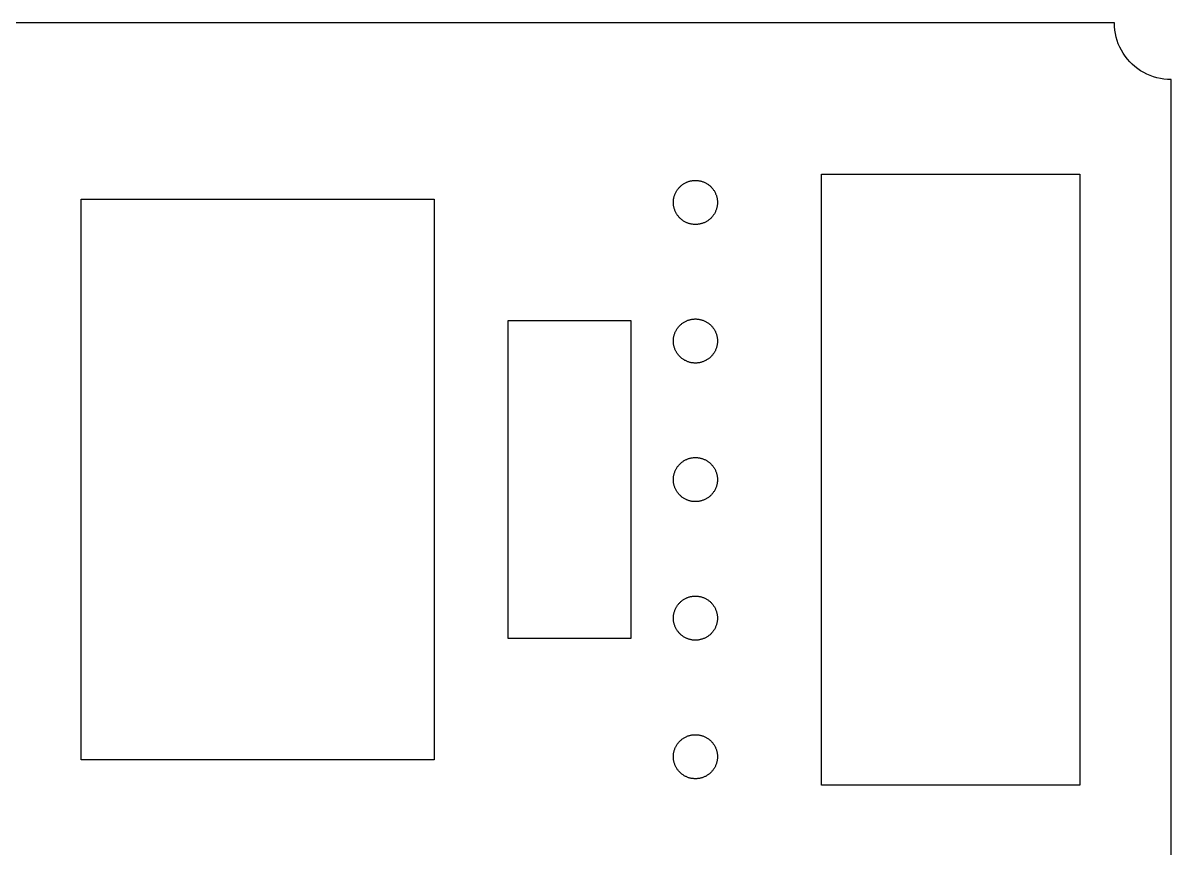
# Model space of a CAD drawing. Header units: metres. Extents: x -184 to 184, y -131 to 131.
# Drawn here: x 1.2 to 183.5, y 0 to 131 of the extents above; entities that cross this region are included whole.
import ezdxf

# ---------------------------------------------------------------- set-up
doc = ezdxf.new("R2010")
doc.units = ezdxf.units.M

msp = doc.modelspace()

# ---------------------------------------------------------------- linework, layer by layer
for p, q in [((174.5, 131), (-174.5, 131)), ((174.518, 130.435), (174.5, 131)), ((174.571, 129.872), (174.518, 130.435)), ((174.659, 129.314), (174.571, 129.872)), ((174.783, 128.762), (174.659, 129.314)), ((174.94, 128.219), (174.783, 128.762)), ((175.132, 127.687), (174.94, 128.219)), ((175.357, 127.168), (175.132, 127.687)), ((175.613, 126.664), (175.357, 127.168)), ((175.901, 126.178), (175.613, 126.664)), ((176.219, 125.71), (175.901, 126.178)), ((176.565, 125.263), (176.219, 125.71)), ((176.939, 124.839), (176.565, 125.263)), ((177.339, 124.439), (176.939, 124.839)), ((177.763, 124.065), (177.339, 124.439)), ((178.21, 123.719), (177.763, 124.065)), ((178.678, 123.401), (178.21, 123.719)), ((179.164, 123.113), (178.678, 123.401)), ((179.668, 122.857), (179.164, 123.113)), ((180.187, 122.632), (179.668, 122.857)), ((180.719, 122.44), (180.187, 122.632)), ((181.262, 122.283), (180.719, 122.44)), ((181.814, 122.159), (181.262, 122.283)), ((182.372, 122.071), (181.814, 122.159)), ((182.935, 122.018), (182.372, 122.071)), ((183.5, 122), (182.935, 122.018)), ((183.5, -122), (183.5, 122)), ((106.51, 105.667), (106.61, 105.712)), ((106.61, 105.712), (106.712, 105.754)), ((106.712, 105.754), (106.814, 105.793)), ((106.814, 105.793), (106.918, 105.829)), ((106.918, 105.829), (107.024, 105.861)), ((107.024, 105.861), (107.13, 105.89)), ((107.13, 105.89), (107.236, 105.916)), ((107.236, 105.916), (107.344, 105.938)), ((107.344, 105.938), (107.452, 105.957)), ((107.452, 105.957), (107.561, 105.972)), ((107.561, 105.972), (107.671, 105.984)), ((107.671, 105.984), (107.78, 105.993)), ((107.78, 105.993), (107.89, 105.998)), ((107.89, 105.998), (108, 106)), ((108, 106), (108.11, 105.998)), ((108.11, 105.998), (108.22, 105.993)), ((108.22, 105.993), (108.329, 105.984)), ((108.329, 105.984), (108.439, 105.972)), ((108.439, 105.972), (108.548, 105.957)), ((108.548, 105.957), (108.656, 105.938)), ((108.656, 105.938), (108.764, 105.916)), ((108.764, 105.916), (108.87, 105.89)), ((108.87, 105.89), (108.976, 105.861)), ((108.976, 105.861), (109.082, 105.829)), ((109.082, 105.829), (109.186, 105.793)), ((109.186, 105.793), (109.288, 105.754)), ((109.288, 105.754), (109.39, 105.712)), ((109.39, 105.712), (109.49, 105.667)), ((128, 10), (128, 107)), ((128, 107), (169, 107)), ((169, 107), (169, 10)), ((104.746, 103.788), (104.788, 103.89)), ((104.788, 103.89), (104.833, 103.99)), ((104.833, 103.99), (104.881, 104.089)), ((104.881, 104.089), (104.933, 104.186)), ((104.933, 104.186), (104.987, 104.282)), ((104.987, 104.282), (105.045, 104.375)), ((105.045, 104.375), (105.105, 104.467)), ((105.105, 104.467), (105.168, 104.557)), ((105.168, 104.557), (105.234, 104.645)), ((105.234, 104.645), (105.303, 104.731)), ((105.303, 104.731), (105.375, 104.815)), ((105.375, 104.815), (105.449, 104.896)), ((105.449, 104.896), (105.525, 104.975)), ((105.525, 104.975), (105.604, 105.051)), ((105.604, 105.051), (105.685, 105.125)), ((105.685, 105.125), (105.769, 105.197)), ((105.769, 105.197), (105.855, 105.266)), ((105.855, 105.266), (105.943, 105.332)), ((105.943, 105.332), (106.033, 105.395)), ((106.033, 105.395), (106.125, 105.455)), ((106.125, 105.455), (106.218, 105.513)), ((106.218, 105.513), (106.314, 105.567)), ((106.314, 105.567), (106.411, 105.619)), ((106.411, 105.619), (106.51, 105.667)), ((109.49, 105.667), (109.589, 105.619)), ((109.589, 105.619), (109.686, 105.567)), ((109.686, 105.567), (109.782, 105.513)), ((109.782, 105.513), (109.875, 105.455)), ((109.875, 105.455), (109.967, 105.395)), ((109.967, 105.395), (110.057, 105.332)), ((110.057, 105.332), (110.145, 105.266)), ((110.145, 105.266), (110.231, 105.197)), ((110.231, 105.197), (110.315, 105.125)), ((110.315, 105.125), (110.396, 105.051)), ((110.396, 105.051), (110.475, 104.975)), ((110.475, 104.975), (110.551, 104.896)), ((110.551, 104.896), (110.625, 104.815)), ((110.625, 104.815), (110.697, 104.731)), ((110.697, 104.731), (110.766, 104.645)), ((110.766, 104.645), (110.832, 104.557)), ((110.832, 104.557), (110.895, 104.467)), ((110.895, 104.467), (110.955, 104.375)), ((110.955, 104.375), (111.013, 104.282)), ((111.013, 104.282), (111.067, 104.186)), ((111.067, 104.186), (111.119, 104.089)), ((111.119, 104.089), (111.167, 103.99)), ((111.167, 103.99), (111.212, 103.89)), ((111.212, 103.89), (111.254, 103.788)), ((10.5, 14), (10.5, 103)), ((10.5, 103), (66.5, 103)), ((66.5, 103), (66.5, 14)), ((104.5, 102.5), (104.502, 102.61)), ((104.502, 102.39), (104.5, 102.5)), ((104.502, 102.61), (104.507, 102.72)), ((104.507, 102.28), (104.502, 102.39)), ((104.507, 102.72), (104.516, 102.829)), ((104.516, 102.171), (104.507, 102.28)), ((104.516, 102.829), (104.528, 102.939)), ((104.528, 102.061), (104.516, 102.171)), ((104.528, 102.939), (104.543, 103.048)), ((104.543, 101.952), (104.528, 102.061)), ((104.543, 103.048), (104.562, 103.156)), ((104.562, 103.156), (104.584, 103.264)), ((104.584, 103.264), (104.61, 103.37)), ((104.61, 103.37), (104.639, 103.476)), ((104.639, 103.476), (104.671, 103.582)), ((104.671, 103.582), (104.707, 103.686)), ((104.707, 103.686), (104.746, 103.788)), ((111.254, 103.788), (111.293, 103.686)), ((111.293, 103.686), (111.329, 103.582)), ((111.329, 103.582), (111.361, 103.476)), ((111.361, 103.476), (111.39, 103.37)), ((111.39, 103.37), (111.416, 103.264)), ((111.416, 103.264), (111.438, 103.156)), ((111.438, 103.156), (111.457, 103.048)), ((111.457, 103.048), (111.472, 102.939)), ((111.472, 102.061), (111.457, 101.952)), ((111.472, 102.939), (111.484, 102.829)), ((111.484, 102.171), (111.472, 102.061)), ((111.484, 102.829), (111.493, 102.72)), ((111.493, 102.28), (111.484, 102.171)), ((111.493, 102.72), (111.498, 102.61)), ((111.498, 102.39), (111.493, 102.28)), ((111.498, 102.61), (111.5, 102.5)), ((111.5, 102.5), (111.498, 102.39)), ((104.562, 101.844), (104.543, 101.952)), ((104.584, 101.736), (104.562, 101.844)), ((104.61, 101.63), (104.584, 101.736)), ((104.639, 101.524), (104.61, 101.63)), ((104.671, 101.418), (104.639, 101.524)), ((104.707, 101.314), (104.671, 101.418)), ((104.746, 101.212), (104.707, 101.314)), ((104.788, 101.11), (104.746, 101.212)), ((104.833, 101.01), (104.788, 101.11)), ((104.881, 100.911), (104.833, 101.01)), ((104.933, 100.814), (104.881, 100.911)), ((104.987, 100.718), (104.933, 100.814)), ((105.045, 100.625), (104.987, 100.718)), ((105.105, 100.533), (105.045, 100.625)), ((105.168, 100.443), (105.105, 100.533)), ((105.234, 100.355), (105.168, 100.443)), ((105.303, 100.269), (105.234, 100.355)), ((105.375, 100.185), (105.303, 100.269)), ((110.697, 100.269), (110.625, 100.185)), ((110.766, 100.355), (110.697, 100.269)), ((110.832, 100.443), (110.766, 100.355)), ((110.895, 100.533), (110.832, 100.443)), ((110.955, 100.625), (110.895, 100.533)), ((111.013, 100.718), (110.955, 100.625)), ((111.067, 100.814), (111.013, 100.718)), ((111.119, 100.911), (111.067, 100.814)), ((111.167, 101.01), (111.119, 100.911)), ((111.212, 101.11), (111.167, 101.01)), ((111.254, 101.212), (111.212, 101.11)), ((111.293, 101.314), (111.254, 101.212)), ((111.329, 101.418), (111.293, 101.314)), ((111.361, 101.524), (111.329, 101.418)), ((111.39, 101.63), (111.361, 101.524)), ((111.416, 101.736), (111.39, 101.63)), ((111.438, 101.844), (111.416, 101.736)), ((111.457, 101.952), (111.438, 101.844)), ((105.449, 100.104), (105.375, 100.185)), ((105.525, 100.025), (105.449, 100.104)), ((105.604, 99.9486), (105.525, 100.025)), ((105.685, 99.8746), (105.604, 99.9486)), ((105.769, 99.8032), (105.685, 99.8746)), ((105.855, 99.7345), (105.769, 99.8032)), ((105.943, 99.6684), (105.855, 99.7345)), ((106.033, 99.6052), (105.943, 99.6684)), ((106.125, 99.5448), (106.033, 99.6052)), ((106.218, 99.4874), (106.125, 99.5448)), ((106.314, 99.4329), (106.218, 99.4874)), ((106.411, 99.3815), (106.314, 99.4329)), ((106.51, 99.3331), (106.411, 99.3815)), ((106.61, 99.2879), (106.51, 99.3331)), ((106.712, 99.2458), (106.61, 99.2879)), ((106.814, 99.2069), (106.712, 99.2458)), ((106.918, 99.1713), (106.814, 99.2069)), ((107.024, 99.139), (106.918, 99.1713)), ((107.13, 99.11), (107.024, 99.139)), ((107.236, 99.0843), (107.13, 99.11)), ((107.344, 99.062), (107.236, 99.0843)), ((107.452, 99.0431), (107.344, 99.062)), ((107.561, 99.0276), (107.452, 99.0431)), ((107.671, 99.0155), (107.561, 99.0276)), ((107.78, 99.0069), (107.671, 99.0155)), ((107.89, 99.0017), (107.78, 99.0069)), ((108, 99), (107.89, 99.0017)), ((108.11, 99.0017), (108, 99)), ((108.22, 99.0069), (108.11, 99.0017)), ((108.329, 99.0155), (108.22, 99.0069)), ((108.439, 99.0276), (108.329, 99.0155)), ((108.548, 99.0431), (108.439, 99.0276)), ((108.656, 99.062), (108.548, 99.0431)), ((108.764, 99.0843), (108.656, 99.062)), ((108.87, 99.11), (108.764, 99.0843)), ((108.976, 99.139), (108.87, 99.11)), ((109.082, 99.1713), (108.976, 99.139)), ((109.186, 99.2069), (109.082, 99.1713)), ((109.288, 99.2458), (109.186, 99.2069)), ((109.39, 99.2879), (109.288, 99.2458)), ((109.49, 99.3331), (109.39, 99.2879)), ((109.589, 99.3815), (109.49, 99.3331)), ((109.686, 99.4329), (109.589, 99.3815)), ((109.782, 99.4874), (109.686, 99.4329)), ((109.875, 99.5448), (109.782, 99.4874)), ((109.967, 99.6052), (109.875, 99.5448)), ((110.057, 99.6684), (109.967, 99.6052)), ((110.145, 99.7345), (110.057, 99.6684)), ((110.231, 99.8032), (110.145, 99.7345)), ((110.315, 99.8746), (110.231, 99.8032)), ((110.396, 99.9486), (110.315, 99.8746)), ((110.475, 100.025), (110.396, 99.9486)), ((110.551, 100.104), (110.475, 100.025)), ((110.625, 100.185), (110.551, 100.104)), ((106.918, 83.8287), (107.024, 83.861)), ((107.024, 83.861), (107.13, 83.89)), ((107.13, 83.89), (107.236, 83.9157)), ((107.236, 83.9157), (107.344, 83.938)), ((107.344, 83.938), (107.452, 83.9569)), ((107.452, 83.9569), (107.561, 83.9724)), ((107.561, 83.9724), (107.671, 83.9845)), ((107.671, 83.9845), (107.78, 83.9931)), ((107.78, 83.9931), (107.89, 83.9983)), ((107.89, 83.9983), (108, 84)), ((108, 84), (108.11, 83.9983)), ((108.11, 83.9983), (108.22, 83.9931)), ((108.22, 83.9931), (108.329, 83.9845)), ((108.329, 83.9845), (108.439, 83.9724)), ((108.439, 83.9724), (108.548, 83.9569)), ((108.548, 83.9569), (108.656, 83.938)), ((108.656, 83.938), (108.764, 83.9157)), ((108.764, 83.9157), (108.87, 83.89)), ((108.87, 83.89), (108.976, 83.861)), ((108.976, 83.861), (109.082, 83.8287)), ((78.25, 33.25), (78.25, 83.75)), ((78.25, 83.75), (97.75, 83.75)), ((97.75, 83.75), (97.75, 33.25)), ((104.833, 81.9902), (104.881, 82.089)), ((104.881, 82.089), (104.933, 82.1861)), ((104.933, 82.1861), (104.987, 82.2816)), ((104.987, 82.2816), (105.045, 82.3754)), ((105.045, 82.3754), (105.105, 82.4673)), ((105.105, 82.4673), (105.168, 82.5573)), ((105.168, 82.5573), (105.234, 82.6452)), ((105.234, 82.6452), (105.303, 82.731)), ((105.303, 82.731), (105.375, 82.8146)), ((105.375, 82.8146), (105.449, 82.8959)), ((105.449, 82.8959), (105.525, 82.9749)), ((105.525, 82.9749), (105.604, 83.0514)), ((105.604, 83.0514), (105.685, 83.1254)), ((105.685, 83.1254), (105.769, 83.1968)), ((105.769, 83.1968), (105.855, 83.2655)), ((105.855, 83.2655), (105.943, 83.3316)), ((105.943, 83.3316), (106.033, 83.3948)), ((106.033, 83.3948), (106.125, 83.4551)), ((106.125, 83.4551), (106.218, 83.5126)), ((106.218, 83.5126), (106.314, 83.5671)), ((106.314, 83.5671), (106.411, 83.6185)), ((106.411, 83.6185), (106.51, 83.6669)), ((106.51, 83.6669), (106.61, 83.7121)), ((106.61, 83.7121), (106.712, 83.7542)), ((106.712, 83.7542), (106.814, 83.7931)), ((106.814, 83.7931), (106.918, 83.8287)), ((109.082, 83.8287), (109.186, 83.7931)), ((109.186, 83.7931), (109.288, 83.7542)), ((109.288, 83.7542), (109.39, 83.7121)), ((109.39, 83.7121), (109.49, 83.6669)), ((109.49, 83.6669), (109.589, 83.6185)), ((109.589, 83.6185), (109.686, 83.5671)), ((109.686, 83.5671), (109.782, 83.5126)), ((109.782, 83.5126), (109.875, 83.4551)), ((109.875, 83.4551), (109.967, 83.3948)), ((109.967, 83.3948), (110.057, 83.3316)), ((110.057, 83.3316), (110.145, 83.2655)), ((110.145, 83.2655), (110.231, 83.1968)), ((110.231, 83.1968), (110.315, 83.1254)), ((110.315, 83.1254), (110.396, 83.0514)), ((110.396, 83.0514), (110.475, 82.9749)), ((110.475, 82.9749), (110.551, 82.8959)), ((110.551, 82.8959), (110.625, 82.8146)), ((110.625, 82.8146), (110.697, 82.731)), ((110.697, 82.731), (110.766, 82.6452)), ((110.766, 82.6452), (110.832, 82.5573)), ((110.832, 82.5573), (110.895, 82.4673)), ((110.895, 82.4673), (110.955, 82.3754)), ((110.955, 82.3754), (111.013, 82.2816)), ((111.013, 82.2816), (111.067, 82.1861)), ((111.067, 82.1861), (111.119, 82.089)), ((111.119, 82.089), (111.167, 81.9902)), ((104.5, 80.5), (104.502, 80.6099)), ((104.502, 80.3901), (104.5, 80.5)), ((104.502, 80.6099), (104.507, 80.7198)), ((104.507, 80.2802), (104.502, 80.3901)), ((104.507, 80.7198), (104.516, 80.8294)), ((104.516, 80.1706), (104.507, 80.2802)), ((104.516, 80.8294), (104.528, 80.9387)), ((104.528, 80.9387), (104.543, 81.0475)), ((104.543, 81.0475), (104.562, 81.1558)), ((104.562, 81.1558), (104.584, 81.2635)), ((104.584, 81.2635), (104.61, 81.3704)), ((104.61, 81.3704), (104.639, 81.4765)), ((104.639, 81.4765), (104.671, 81.5816)), ((104.671, 81.5816), (104.707, 81.6856)), ((104.707, 81.6856), (104.746, 81.7884)), ((104.746, 81.7884), (104.788, 81.89)), ((104.788, 81.89), (104.833, 81.9902)), ((111.167, 81.9902), (111.212, 81.89)), ((111.212, 81.89), (111.254, 81.7884)), ((111.254, 81.7884), (111.293, 81.6856)), ((111.293, 81.6856), (111.329, 81.5816)), ((111.329, 81.5816), (111.361, 81.4765)), ((111.361, 81.4765), (111.39, 81.3704)), ((111.39, 81.3704), (111.416, 81.2635)), ((111.416, 81.2635), (111.438, 81.1558)), ((111.438, 81.1558), (111.457, 81.0475)), ((111.457, 81.0475), (111.472, 80.9387)), ((111.472, 80.9387), (111.484, 80.8294)), ((111.484, 80.8294), (111.493, 80.7198)), ((111.493, 80.2802), (111.484, 80.1706)), ((111.493, 80.7198), (111.498, 80.6099)), ((111.498, 80.3901), (111.493, 80.2802)), ((111.498, 80.6099), (111.5, 80.5)), ((111.5, 80.5), (111.498, 80.3901)), ((104.528, 80.0613), (104.516, 80.1706)), ((104.543, 79.9525), (104.528, 80.0613)), ((104.562, 79.8442), (104.543, 79.9525)), ((104.584, 79.7365), (104.562, 79.8442)), ((104.61, 79.6296), (104.584, 79.7365)), ((104.639, 79.5235), (104.61, 79.6296)), ((104.671, 79.4184), (104.639, 79.5235)), ((104.707, 79.3144), (104.671, 79.4184)), ((104.746, 79.2116), (104.707, 79.3144)), ((104.788, 79.11), (104.746, 79.2116)), ((104.833, 79.0098), (104.788, 79.11)), ((104.881, 78.911), (104.833, 79.0098)), ((104.933, 78.8139), (104.881, 78.911)), ((104.987, 78.7184), (104.933, 78.8139)), ((105.045, 78.6246), (104.987, 78.7184)), ((105.105, 78.5327), (105.045, 78.6246)), ((105.168, 78.4427), (105.105, 78.5327)), ((105.234, 78.3548), (105.168, 78.4427)), ((110.832, 78.4427), (110.766, 78.3548)), ((110.895, 78.5327), (110.832, 78.4427)), ((110.955, 78.6246), (110.895, 78.5327)), ((111.013, 78.7184), (110.955, 78.6246)), ((111.067, 78.8139), (111.013, 78.7184)), ((111.119, 78.911), (111.067, 78.8139)), ((111.167, 79.0098), (111.119, 78.911)), ((111.212, 79.11), (111.167, 79.0098)), ((111.254, 79.2116), (111.212, 79.11)), ((111.293, 79.3144), (111.254, 79.2116)), ((111.329, 79.4184), (111.293, 79.3144)), ((111.361, 79.5235), (111.329, 79.4184)), ((111.39, 79.6296), (111.361, 79.5235)), ((111.416, 79.7365), (111.39, 79.6296)), ((111.438, 79.8442), (111.416, 79.7365)), ((111.457, 79.9525), (111.438, 79.8442)), ((111.472, 80.0613), (111.457, 79.9525)), ((111.484, 80.1706), (111.472, 80.0613)), ((105.303, 78.269), (105.234, 78.3548)), ((105.375, 78.1854), (105.303, 78.269)), ((105.449, 78.1041), (105.375, 78.1854)), ((105.525, 78.0251), (105.449, 78.1041)), ((105.604, 77.9486), (105.525, 78.0251)), ((105.685, 77.8746), (105.604, 77.9486)), ((105.769, 77.8032), (105.685, 77.8746)), ((105.855, 77.7345), (105.769, 77.8032)), ((105.943, 77.6684), (105.855, 77.7345)), ((106.033, 77.6052), (105.943, 77.6684)), ((106.125, 77.5448), (106.033, 77.6052)), ((106.218, 77.4874), (106.125, 77.5448)), ((106.314, 77.4329), (106.218, 77.4874)), ((106.411, 77.3815), (106.314, 77.4329)), ((106.51, 77.3331), (106.411, 77.3815)), ((106.61, 77.2879), (106.51, 77.3331)), ((106.712, 77.2458), (106.61, 77.2879)), ((106.814, 77.2069), (106.712, 77.2458)), ((106.918, 77.1713), (106.814, 77.2069)), ((107.024, 77.139), (106.918, 77.1713)), ((107.13, 77.11), (107.024, 77.139)), ((107.236, 77.0843), (107.13, 77.11)), ((107.344, 77.062), (107.236, 77.0843)), ((107.452, 77.0431), (107.344, 77.062)), ((107.561, 77.0276), (107.452, 77.0431)), ((107.671, 77.0155), (107.561, 77.0276)), ((107.78, 77.0069), (107.671, 77.0155)), ((107.89, 77.0017), (107.78, 77.0069)), ((108, 77), (107.89, 77.0017)), ((108.11, 77.0017), (108, 77)), ((108.22, 77.0069), (108.11, 77.0017)), ((108.329, 77.0155), (108.22, 77.0069)), ((108.439, 77.0276), (108.329, 77.0155)), ((108.548, 77.0431), (108.439, 77.0276)), ((108.656, 77.062), (108.548, 77.0431)), ((108.764, 77.0843), (108.656, 77.062)), ((108.87, 77.11), (108.764, 77.0843)), ((108.976, 77.139), (108.87, 77.11)), ((109.082, 77.1713), (108.976, 77.139)), ((109.186, 77.2069), (109.082, 77.1713)), ((109.288, 77.2458), (109.186, 77.2069)), ((109.39, 77.2879), (109.288, 77.2458)), ((109.49, 77.3331), (109.39, 77.2879)), ((109.589, 77.3815), (109.49, 77.3331)), ((109.686, 77.4329), (109.589, 77.3815)), ((109.782, 77.4874), (109.686, 77.4329)), ((109.875, 77.5448), (109.782, 77.4874)), ((109.967, 77.6052), (109.875, 77.5448)), ((110.057, 77.6684), (109.967, 77.6052)), ((110.145, 77.7345), (110.057, 77.6684)), ((110.231, 77.8032), (110.145, 77.7345)), ((110.315, 77.8746), (110.231, 77.8032)), ((110.396, 77.9486), (110.315, 77.8746)), ((110.475, 78.0251), (110.396, 77.9486)), ((110.551, 78.1041), (110.475, 78.0251)), ((110.625, 78.1854), (110.551, 78.1041)), ((110.697, 78.269), (110.625, 78.1854)), ((110.766, 78.3548), (110.697, 78.269)), ((107.452, 61.9569), (107.561, 61.9724)), ((107.561, 61.9724), (107.671, 61.9845)), ((107.671, 61.9845), (107.78, 61.9931)), ((107.78, 61.9931), (107.89, 61.9983)), ((107.89, 61.9983), (108, 62)), ((108, 62), (108.11, 61.9983)), ((108.11, 61.9983), (108.22, 61.9931)), ((108.22, 61.9931), (108.329, 61.9845)), ((108.329, 61.9845), (108.439, 61.9724)), ((108.439, 61.9724), (108.548, 61.9569)), ((104.881, 60.089), (104.933, 60.1861)), ((104.933, 60.1861), (104.987, 60.2816)), ((104.987, 60.2816), (105.045, 60.3754)), ((105.045, 60.3754), (105.105, 60.4673)), ((105.105, 60.4673), (105.168, 60.5572)), ((105.168, 60.5572), (105.234, 60.6452)), ((105.234, 60.6452), (105.303, 60.731)), ((105.303, 60.731), (105.375, 60.8146)), ((105.375, 60.8146), (105.449, 60.8959)), ((105.449, 60.8959), (105.525, 60.9749)), ((105.525, 60.9749), (105.604, 61.0514)), ((105.604, 61.0514), (105.685, 61.1254)), ((105.685, 61.1254), (105.769, 61.1968)), ((105.769, 61.1968), (105.855, 61.2655)), ((105.855, 61.2655), (105.943, 61.3316)), ((105.943, 61.3316), (106.033, 61.3948)), ((106.033, 61.3948), (106.125, 61.4551)), ((106.125, 61.4551), (106.218, 61.5126)), ((106.218, 61.5126), (106.314, 61.5671)), ((106.314, 61.5671), (106.411, 61.6185)), ((106.411, 61.6185), (106.51, 61.6669)), ((106.51, 61.6669), (106.61, 61.7121)), ((106.61, 61.7121), (106.712, 61.7542)), ((106.712, 61.7542), (106.814, 61.7931)), ((106.814, 61.7931), (106.918, 61.8287)), ((106.918, 61.8287), (107.024, 61.861)), ((107.024, 61.861), (107.13, 61.89)), ((107.13, 61.89), (107.236, 61.9157)), ((107.236, 61.9157), (107.344, 61.938)), ((107.344, 61.938), (107.452, 61.9569)), ((108.548, 61.9569), (108.656, 61.938)), ((108.656, 61.938), (108.764, 61.9157)), ((108.764, 61.9157), (108.87, 61.89)), ((108.87, 61.89), (108.976, 61.861)), ((108.976, 61.861), (109.082, 61.8287)), ((109.082, 61.8287), (109.186, 61.7931)), ((109.186, 61.7931), (109.288, 61.7542)), ((109.288, 61.7542), (109.39, 61.7121)), ((109.39, 61.7121), (109.49, 61.6669)), ((109.49, 61.6669), (109.589, 61.6185)), ((109.589, 61.6185), (109.686, 61.5671)), ((109.686, 61.5671), (109.782, 61.5126)), ((109.782, 61.5126), (109.875, 61.4551)), ((109.875, 61.4551), (109.967, 61.3948)), ((109.967, 61.3948), (110.057, 61.3316)), ((110.057, 61.3316), (110.145, 61.2655)), ((110.145, 61.2655), (110.231, 61.1968)), ((110.231, 61.1968), (110.315, 61.1254)), ((110.315, 61.1254), (110.396, 61.0514)), ((110.396, 61.0514), (110.475, 60.9749)), ((110.475, 60.9749), (110.551, 60.8959)), ((110.551, 60.8959), (110.625, 60.8146)), ((110.625, 60.8146), (110.697, 60.731)), ((110.697, 60.731), (110.766, 60.6452)), ((110.766, 60.6452), (110.832, 60.5572)), ((110.832, 60.5572), (110.895, 60.4673)), ((110.895, 60.4673), (110.955, 60.3754)), ((110.955, 60.3754), (111.013, 60.2816)), ((111.013, 60.2816), (111.067, 60.1861)), ((111.067, 60.1861), (111.119, 60.089)), ((104.5, 58.5), (104.502, 58.6099)), ((104.502, 58.3901), (104.5, 58.5)), ((104.502, 58.6099), (104.507, 58.7198)), ((104.507, 58.2802), (104.502, 58.3901)), ((104.507, 58.7198), (104.516, 58.8294)), ((104.516, 58.8294), (104.528, 58.9387)), ((104.528, 58.9387), (104.543, 59.0475)), ((104.543, 59.0475), (104.562, 59.1558)), ((104.562, 59.1558), (104.584, 59.2635)), ((104.584, 59.2635), (104.61, 59.3704)), ((104.61, 59.3704), (104.639, 59.4765)), ((104.639, 59.4765), (104.671, 59.5816)), ((104.671, 59.5816), (104.707, 59.6856)), ((104.707, 59.6856), (104.746, 59.7884)), ((104.746, 59.7884), (104.788, 59.89)), ((104.788, 59.89), (104.833, 59.9902)), ((104.833, 59.9902), (104.881, 60.089)), ((111.119, 60.089), (111.167, 59.9902)), ((111.167, 59.9902), (111.212, 59.89)), ((111.212, 59.89), (111.254, 59.7884)), ((111.254, 59.7884), (111.293, 59.6856)), ((111.293, 59.6856), (111.329, 59.5816)), ((111.329, 59.5816), (111.361, 59.4765)), ((111.361, 59.4765), (111.39, 59.3704)), ((111.39, 59.3704), (111.416, 59.2635)), ((111.416, 59.2635), (111.438, 59.1558)), ((111.438, 59.1558), (111.457, 59.0475)), ((111.457, 59.0475), (111.472, 58.9387)), ((111.472, 58.9387), (111.484, 58.8294)), ((111.484, 58.8294), (111.493, 58.7198)), ((111.493, 58.7198), (111.498, 58.6099)), ((111.498, 58.3901), (111.493, 58.2802)), ((111.498, 58.6099), (111.5, 58.5)), ((111.5, 58.5), (111.498, 58.3901)), ((104.516, 58.1706), (104.507, 58.2802)), ((104.528, 58.0613), (104.516, 58.1706)), ((104.543, 57.9525), (104.528, 58.0613)), ((104.562, 57.8442), (104.543, 57.9525)), ((104.584, 57.7365), (104.562, 57.8442)), ((104.61, 57.6296), (104.584, 57.7365)), ((104.639, 57.5235), (104.61, 57.6296)), ((104.671, 57.4184), (104.639, 57.5235)), ((104.707, 57.3144), (104.671, 57.4184)), ((104.746, 57.2116), (104.707, 57.3144)), ((104.788, 57.11), (104.746, 57.2116)), ((104.833, 57.0098), (104.788, 57.11)), ((104.881, 56.911), (104.833, 57.0098)), ((104.933, 56.8139), (104.881, 56.911)), ((104.987, 56.7184), (104.933, 56.8139)), ((105.045, 56.6246), (104.987, 56.7184)), ((105.105, 56.5327), (105.045, 56.6246)), ((105.168, 56.4427), (105.105, 56.5327)), ((110.895, 56.5327), (110.832, 56.4427)), ((110.955, 56.6246), (110.895, 56.5327)), ((111.013, 56.7184), (110.955, 56.6246)), ((111.067, 56.8139), (111.013, 56.7184)), ((111.119, 56.911), (111.067, 56.8139)), ((111.167, 57.0098), (111.119, 56.911)), ((111.212, 57.11), (111.167, 57.0098)), ((111.254, 57.2116), (111.212, 57.11)), ((111.293, 57.3144), (111.254, 57.2116)), ((111.329, 57.4184), (111.293, 57.3144)), ((111.361, 57.5235), (111.329, 57.4184)), ((111.39, 57.6296), (111.361, 57.5235)), ((111.416, 57.7365), (111.39, 57.6296)), ((111.438, 57.8442), (111.416, 57.7365)), ((111.457, 57.9525), (111.438, 57.8442)), ((111.472, 58.0613), (111.457, 57.9525)), ((111.484, 58.1706), (111.472, 58.0613)), ((111.493, 58.2802), (111.484, 58.1706)), ((105.234, 56.3548), (105.168, 56.4427)), ((105.303, 56.269), (105.234, 56.3548)), ((105.375, 56.1854), (105.303, 56.269)), ((105.449, 56.1041), (105.375, 56.1854)), ((105.525, 56.0251), (105.449, 56.1041)), ((105.604, 55.9486), (105.525, 56.0251)), ((105.685, 55.8746), (105.604, 55.9486)), ((105.769, 55.8032), (105.685, 55.8746)), ((105.855, 55.7345), (105.769, 55.8032)), ((105.943, 55.6684), (105.855, 55.7345)), ((106.033, 55.6052), (105.943, 55.6684)), ((106.125, 55.5448), (106.033, 55.6052)), ((106.218, 55.4874), (106.125, 55.5448)), ((106.314, 55.4329), (106.218, 55.4874)), ((106.411, 55.3815), (106.314, 55.4329)), ((106.51, 55.3331), (106.411, 55.3815)), ((106.61, 55.2879), (106.51, 55.3331)), ((106.712, 55.2458), (106.61, 55.2879)), ((106.814, 55.2069), (106.712, 55.2458)), ((106.918, 55.1713), (106.814, 55.2069)), ((107.024, 55.139), (106.918, 55.1713)), ((107.13, 55.11), (107.024, 55.139)), ((107.236, 55.0843), (107.13, 55.11)), ((107.344, 55.062), (107.236, 55.0843)), ((107.452, 55.0431), (107.344, 55.062)), ((107.561, 55.0276), (107.452, 55.0431)), ((107.671, 55.0155), (107.561, 55.0276)), ((107.78, 55.0069), (107.671, 55.0155)), ((107.89, 55.0017), (107.78, 55.0069)), ((108, 55), (107.89, 55.0017)), ((108.11, 55.0017), (108, 55)), ((108.22, 55.0069), (108.11, 55.0017)), ((108.329, 55.0155), (108.22, 55.0069)), ((108.439, 55.0276), (108.329, 55.0155)), ((108.548, 55.0431), (108.439, 55.0276)), ((108.656, 55.062), (108.548, 55.0431)), ((108.764, 55.0843), (108.656, 55.062)), ((108.87, 55.11), (108.764, 55.0843)), ((108.976, 55.139), (108.87, 55.11)), ((109.082, 55.1713), (108.976, 55.139)), ((109.186, 55.2069), (109.082, 55.1713)), ((109.288, 55.2458), (109.186, 55.2069)), ((109.39, 55.2879), (109.288, 55.2458)), ((109.49, 55.3331), (109.39, 55.2879)), ((109.589, 55.3815), (109.49, 55.3331)), ((109.686, 55.4329), (109.589, 55.3815)), ((109.782, 55.4874), (109.686, 55.4329)), ((109.875, 55.5448), (109.782, 55.4874)), ((109.967, 55.6052), (109.875, 55.5448)), ((110.057, 55.6684), (109.967, 55.6052)), ((110.145, 55.7345), (110.057, 55.6684)), ((110.231, 55.8032), (110.145, 55.7345)), ((110.315, 55.8746), (110.231, 55.8032)), ((110.396, 55.9486), (110.315, 55.8746)), ((110.475, 56.0251), (110.396, 55.9486)), ((110.551, 56.1041), (110.475, 56.0251)), ((110.625, 56.1854), (110.551, 56.1041)), ((110.697, 56.269), (110.625, 56.1854)), ((110.766, 56.3548), (110.697, 56.269)), ((110.832, 56.4427), (110.766, 56.3548)), ((104.933, 38.1861), (104.987, 38.2816)), ((104.987, 38.2816), (105.045, 38.3754)), ((105.045, 38.3754), (105.105, 38.4673)), ((105.105, 38.4673), (105.168, 38.5572)), ((105.168, 38.5572), (105.234, 38.6452)), ((105.234, 38.6452), (105.303, 38.731)), ((105.303, 38.731), (105.375, 38.8146)), ((105.375, 38.8146), (105.449, 38.8959)), ((105.449, 38.8959), (105.525, 38.9749)), ((105.525, 38.9749), (105.604, 39.0514)), ((105.604, 39.0514), (105.685, 39.1254)), ((105.685, 39.1254), (105.769, 39.1968)), ((105.769, 39.1968), (105.855, 39.2655)), ((105.855, 39.2655), (105.943, 39.3316)), ((105.943, 39.3316), (106.033, 39.3948)), ((106.033, 39.3948), (106.125, 39.4551)), ((106.125, 39.4551), (106.218, 39.5126)), ((106.218, 39.5126), (106.314, 39.5671)), ((106.314, 39.5671), (106.411, 39.6185)), ((106.411, 39.6185), (106.51, 39.6669)), ((106.51, 39.6669), (106.61, 39.7121)), ((106.61, 39.7121), (106.712, 39.7542)), ((106.712, 39.7542), (106.814, 39.7931)), ((106.814, 39.7931), (106.918, 39.8287)), ((106.918, 39.8287), (107.024, 39.861)), ((107.024, 39.861), (107.13, 39.89)), ((107.13, 39.89), (107.236, 39.9157)), ((107.236, 39.9157), (107.344, 39.938)), ((107.344, 39.938), (107.452, 39.9569)), ((107.452, 39.9569), (107.561, 39.9724)), ((107.561, 39.9724), (107.671, 39.9845)), ((107.671, 39.9845), (107.78, 39.9931)), ((107.78, 39.9931), (107.89, 39.9983)), ((107.89, 39.9983), (108, 40)), ((108, 40), (108.11, 39.9983)), ((108.11, 39.9983), (108.22, 39.9931)), ((108.22, 39.9931), (108.329, 39.9845)), ((108.329, 39.9845), (108.439, 39.9724)), ((108.439, 39.9724), (108.548, 39.9569)), ((108.548, 39.9569), (108.656, 39.938)), ((108.656, 39.938), (108.764, 39.9157)), ((108.764, 39.9157), (108.87, 39.89)), ((108.87, 39.89), (108.976, 39.861)), ((108.976, 39.861), (109.082, 39.8287)), ((109.082, 39.8287), (109.186, 39.7931)), ((109.186, 39.7931), (109.288, 39.7542)), ((109.288, 39.7542), (109.39, 39.7121)), ((109.39, 39.7121), (109.49, 39.6669)), ((109.49, 39.6669), (109.589, 39.6185)), ((109.589, 39.6185), (109.686, 39.5671)), ((109.686, 39.5671), (109.782, 39.5126)), ((109.782, 39.5126), (109.875, 39.4551)), ((109.875, 39.4551), (109.967, 39.3948)), ((109.967, 39.3948), (110.057, 39.3316)), ((110.057, 39.3316), (110.145, 39.2655)), ((110.145, 39.2655), (110.231, 39.1968)), ((110.231, 39.1968), (110.315, 39.1254)), ((110.315, 39.1254), (110.396, 39.0514)), ((110.396, 39.0514), (110.475, 38.9749)), ((110.475, 38.9749), (110.551, 38.8959)), ((110.551, 38.8959), (110.625, 38.8146)), ((110.625, 38.8146), (110.697, 38.731)), ((110.697, 38.731), (110.766, 38.6452)), ((110.766, 38.6452), (110.832, 38.5572)), ((110.832, 38.5572), (110.895, 38.4673)), ((110.895, 38.4673), (110.955, 38.3754)), ((110.955, 38.3754), (111.013, 38.2816)), ((111.013, 38.2816), (111.067, 38.1861)), ((104.5, 36.5), (104.502, 36.6099)), ((104.502, 36.3901), (104.5, 36.5)), ((104.502, 36.6099), (104.507, 36.7198)), ((104.507, 36.7198), (104.516, 36.8294)), ((104.516, 36.8294), (104.528, 36.9387)), ((104.528, 36.9387), (104.543, 37.0475)), ((104.543, 37.0475), (104.562, 37.1558)), ((104.562, 37.1558), (104.584, 37.2635)), ((104.584, 37.2635), (104.61, 37.3704)), ((104.61, 37.3704), (104.639, 37.4765)), ((104.639, 37.4765), (104.671, 37.5816)), ((104.671, 37.5816), (104.707, 37.6856)), ((104.707, 37.6856), (104.746, 37.7884)), ((104.746, 37.7884), (104.788, 37.89)), ((104.788, 37.89), (104.833, 37.9902)), ((104.833, 37.9902), (104.881, 38.089)), ((104.881, 38.089), (104.933, 38.1861)), ((111.067, 38.1861), (111.119, 38.089)), ((111.119, 38.089), (111.167, 37.9902)), ((111.167, 37.9902), (111.212, 37.89)), ((111.212, 37.89), (111.254, 37.7884)), ((111.254, 37.7884), (111.293, 37.6856)), ((111.293, 37.6856), (111.329, 37.5816)), ((111.329, 37.5816), (111.361, 37.4765)), ((111.361, 37.4765), (111.39, 37.3704)), ((111.39, 37.3704), (111.416, 37.2635)), ((111.416, 37.2635), (111.438, 37.1558)), ((111.438, 37.1558), (111.457, 37.0475)), ((111.457, 37.0475), (111.472, 36.9387)), ((111.472, 36.9387), (111.484, 36.8294)), ((111.484, 36.8294), (111.493, 36.7198)), ((111.493, 36.7198), (111.498, 36.6099)), ((111.498, 36.6099), (111.5, 36.5)), ((111.5, 36.5), (111.498, 36.3901)), ((104.507, 36.2802), (104.502, 36.3901)), ((104.516, 36.1706), (104.507, 36.2802)), ((104.528, 36.0613), (104.516, 36.1706)), ((104.543, 35.9525), (104.528, 36.0613)), ((104.562, 35.8442), (104.543, 35.9525)), ((104.584, 35.7365), (104.562, 35.8442)), ((104.61, 35.6296), (104.584, 35.7365)), ((104.639, 35.5235), (104.61, 35.6296)), ((104.671, 35.4184), (104.639, 35.5235)), ((104.707, 35.3144), (104.671, 35.4184)), ((104.746, 35.2116), (104.707, 35.3144)), ((104.788, 35.11), (104.746, 35.2116)), ((104.833, 35.0098), (104.788, 35.11)), ((104.881, 34.911), (104.833, 35.0098)), ((104.933, 34.8139), (104.881, 34.911)), ((104.987, 34.7184), (104.933, 34.8139)), ((105.045, 34.6246), (104.987, 34.7184)), ((111.013, 34.7184), (110.955, 34.6246)), ((111.067, 34.8139), (111.013, 34.7184)), ((111.119, 34.911), (111.067, 34.8139)), ((111.167, 35.0098), (111.119, 34.911)), ((111.212, 35.11), (111.167, 35.0098)), ((111.254, 35.2116), (111.212, 35.11)), ((111.293, 35.3144), (111.254, 35.2116)), ((111.329, 35.4184), (111.293, 35.3144)), ((111.361, 35.5235), (111.329, 35.4184)), ((111.39, 35.6296), (111.361, 35.5235)), ((111.416, 35.7365), (111.39, 35.6296)), ((111.438, 35.8442), (111.416, 35.7365)), ((111.457, 35.9525), (111.438, 35.8442)), ((111.472, 36.0613), (111.457, 35.9525)), ((111.484, 36.1706), (111.472, 36.0613)), ((111.493, 36.2802), (111.484, 36.1706)), ((111.498, 36.3901), (111.493, 36.2802)), ((97.75, 33.25), (78.25, 33.25)), ((105.105, 34.5327), (105.045, 34.6246)), ((105.168, 34.4427), (105.105, 34.5327)), ((105.234, 34.3548), (105.168, 34.4427)), ((105.303, 34.269), (105.234, 34.3548)), ((105.375, 34.1854), (105.303, 34.269)), ((105.449, 34.1041), (105.375, 34.1854)), ((105.525, 34.0251), (105.449, 34.1041)), ((105.604, 33.9486), (105.525, 34.0251)), ((105.685, 33.8746), (105.604, 33.9486)), ((105.769, 33.8032), (105.685, 33.8746)), ((105.855, 33.7345), (105.769, 33.8032)), ((105.943, 33.6684), (105.855, 33.7345)), ((106.033, 33.6052), (105.943, 33.6684)), ((106.125, 33.5448), (106.033, 33.6052)), ((106.218, 33.4874), (106.125, 33.5448)), ((106.314, 33.4329), (106.218, 33.4874)), ((106.411, 33.3815), (106.314, 33.4329)), ((106.51, 33.3331), (106.411, 33.3815)), ((106.61, 33.2879), (106.51, 33.3331)), ((106.712, 33.2458), (106.61, 33.2879)), ((106.814, 33.2069), (106.712, 33.2458)), ((106.918, 33.1713), (106.814, 33.2069)), ((107.024, 33.139), (106.918, 33.1713)), ((107.13, 33.11), (107.024, 33.139)), ((107.236, 33.0843), (107.13, 33.11)), ((107.344, 33.062), (107.236, 33.0843)), ((107.452, 33.0431), (107.344, 33.062)), ((107.561, 33.0276), (107.452, 33.0431)), ((107.671, 33.0155), (107.561, 33.0276)), ((107.78, 33.0069), (107.671, 33.0155)), ((107.89, 33.0017), (107.78, 33.0069)), ((108, 33), (107.89, 33.0017)), ((108.11, 33.0017), (108, 33)), ((108.22, 33.0069), (108.11, 33.0017)), ((108.329, 33.0155), (108.22, 33.0069)), ((108.439, 33.0276), (108.329, 33.0155)), ((108.548, 33.0431), (108.439, 33.0276)), ((108.656, 33.062), (108.548, 33.0431)), ((108.764, 33.0843), (108.656, 33.062)), ((108.87, 33.11), (108.764, 33.0843)), ((108.976, 33.139), (108.87, 33.11)), ((109.082, 33.1713), (108.976, 33.139)), ((109.186, 33.2069), (109.082, 33.1713)), ((109.288, 33.2458), (109.186, 33.2069)), ((109.39, 33.2879), (109.288, 33.2458)), ((109.49, 33.3331), (109.39, 33.2879)), ((109.589, 33.3815), (109.49, 33.3331)), ((109.686, 33.4329), (109.589, 33.3815)), ((109.782, 33.4874), (109.686, 33.4329)), ((109.875, 33.5448), (109.782, 33.4874)), ((109.967, 33.6052), (109.875, 33.5448)), ((110.057, 33.6684), (109.967, 33.6052)), ((110.145, 33.7345), (110.057, 33.6684)), ((110.231, 33.8032), (110.145, 33.7345)), ((110.315, 33.8746), (110.231, 33.8032)), ((110.396, 33.9486), (110.315, 33.8746)), ((110.475, 34.0251), (110.396, 33.9486)), ((110.551, 34.1041), (110.475, 34.0251)), ((110.625, 34.1854), (110.551, 34.1041)), ((110.697, 34.269), (110.625, 34.1854)), ((110.766, 34.3548), (110.697, 34.269)), ((110.832, 34.4427), (110.766, 34.3548)), ((110.895, 34.5327), (110.832, 34.4427)), ((110.955, 34.6246), (110.895, 34.5327)), ((105.045, 16.3754), (105.105, 16.4673)), ((105.105, 16.4673), (105.168, 16.5572)), ((105.168, 16.5572), (105.234, 16.6452)), ((105.234, 16.6452), (105.303, 16.731)), ((105.303, 16.731), (105.375, 16.8146)), ((105.375, 16.8146), (105.449, 16.8959)), ((105.449, 16.8959), (105.525, 16.9749)), ((105.525, 16.9749), (105.604, 17.0514)), ((105.604, 17.0514), (105.685, 17.1254)), ((105.685, 17.1254), (105.769, 17.1968)), ((105.769, 17.1968), (105.855, 17.2655)), ((105.855, 17.2655), (105.943, 17.3316)), ((105.943, 17.3316), (106.033, 17.3948)), ((106.033, 17.3948), (106.125, 17.4551)), ((106.125, 17.4551), (106.218, 17.5126)), ((106.218, 17.5126), (106.314, 17.5671)), ((106.314, 17.5671), (106.411, 17.6185)), ((106.411, 17.6185), (106.51, 17.6669)), ((106.51, 17.6669), (106.61, 17.7121)), ((106.61, 17.7121), (106.712, 17.7542)), ((106.712, 17.7542), (106.814, 17.7931)), ((106.814, 17.7931), (106.918, 17.8287)), ((106.918, 17.8287), (107.024, 17.861)), ((107.024, 17.861), (107.13, 17.89)), ((107.13, 17.89), (107.236, 17.9157)), ((107.236, 17.9157), (107.344, 17.938)), ((107.344, 17.938), (107.452, 17.9569)), ((107.452, 17.9569), (107.561, 17.9724)), ((107.561, 17.9724), (107.671, 17.9845)), ((107.671, 17.9845), (107.78, 17.9931)), ((107.78, 17.9931), (107.89, 17.9983)), ((107.89, 17.9983), (108, 18)), ((108, 18), (108.11, 17.9983)), ((108.11, 17.9983), (108.22, 17.9931)), ((108.22, 17.9931), (108.329, 17.9845)), ((108.329, 17.9845), (108.439, 17.9724)), ((108.439, 17.9724), (108.548, 17.9569)), ((108.548, 17.9569), (108.656, 17.938)), ((108.656, 17.938), (108.764, 17.9157)), ((108.764, 17.9157), (108.87, 17.89)), ((108.87, 17.89), (108.976, 17.861)), ((108.976, 17.861), (109.082, 17.8287)), ((109.082, 17.8287), (109.186, 17.7931)), ((109.186, 17.7931), (109.288, 17.7542)), ((109.288, 17.7542), (109.39, 17.7121)), ((109.39, 17.7121), (109.49, 17.6669)), ((109.49, 17.6669), (109.589, 17.6185)), ((109.589, 17.6185), (109.686, 17.5671)), ((109.686, 17.5671), (109.782, 17.5126)), ((109.782, 17.5126), (109.875, 17.4551)), ((109.875, 17.4551), (109.967, 17.3948)), ((109.967, 17.3948), (110.057, 17.3316)), ((110.057, 17.3316), (110.145, 17.2655)), ((110.145, 17.2655), (110.231, 17.1968)), ((110.231, 17.1968), (110.315, 17.1254)), ((110.315, 17.1254), (110.396, 17.0514)), ((110.396, 17.0514), (110.475, 16.9749)), ((110.475, 16.9749), (110.551, 16.8959)), ((110.551, 16.8959), (110.625, 16.8146)), ((110.625, 16.8146), (110.697, 16.731)), ((110.697, 16.731), (110.766, 16.6452)), ((110.766, 16.6452), (110.832, 16.5572)), ((110.832, 16.5572), (110.895, 16.4673)), ((110.895, 16.4673), (110.955, 16.3754)), ((104.5, 14.5), (104.502, 14.6099)), ((104.502, 14.6099), (104.507, 14.7198)), ((104.507, 14.7198), (104.516, 14.8294)), ((104.516, 14.8294), (104.528, 14.9387)), ((104.528, 14.9387), (104.543, 15.0475)), ((104.543, 15.0475), (104.562, 15.1558)), ((104.562, 15.1558), (104.584, 15.2635)), ((104.584, 15.2635), (104.61, 15.3704)), ((104.61, 15.3704), (104.639, 15.4765)), ((104.639, 15.4765), (104.671, 15.5816)), ((104.671, 15.5816), (104.707, 15.6856)), ((104.707, 15.6856), (104.746, 15.7884)), ((104.746, 15.7884), (104.788, 15.89)), ((104.788, 15.89), (104.833, 15.9902)), ((104.833, 15.9902), (104.881, 16.089)), ((104.881, 16.089), (104.933, 16.1861)), ((104.933, 16.1861), (104.987, 16.2816)), ((104.987, 16.2816), (105.045, 16.3754)), ((110.955, 16.3754), (111.013, 16.2816)), ((111.013, 16.2816), (111.067, 16.1861)), ((111.067, 16.1861), (111.119, 16.089)), ((111.119, 16.089), (111.167, 15.9902)), ((111.167, 15.9902), (111.212, 15.89)), ((111.212, 15.89), (111.254, 15.7884)), ((111.254, 15.7884), (111.293, 15.6856)), ((111.293, 15.6856), (111.329, 15.5816)), ((111.329, 15.5816), (111.361, 15.4765)), ((111.361, 15.4765), (111.39, 15.3704)), ((111.39, 15.3704), (111.416, 15.2635)), ((111.416, 15.2635), (111.438, 15.1558)), ((111.438, 15.1558), (111.457, 15.0475)), ((111.457, 15.0475), (111.472, 14.9387)), ((111.472, 14.9387), (111.484, 14.8294)), ((111.484, 14.8294), (111.493, 14.7198)), ((111.493, 14.7198), (111.498, 14.6099)), ((111.498, 14.6099), (111.5, 14.5)), ((66.5, 14), (10.5, 14)), ((104.502, 14.3901), (104.5, 14.5)), ((104.507, 14.2802), (104.502, 14.3901)), ((104.516, 14.1706), (104.507, 14.2802)), ((104.528, 14.0613), (104.516, 14.1706)), ((104.543, 13.9525), (104.528, 14.0613)), ((104.562, 13.8442), (104.543, 13.9525)), ((104.584, 13.7365), (104.562, 13.8442)), ((104.61, 13.6296), (104.584, 13.7365)), ((104.639, 13.5235), (104.61, 13.6296)), ((104.671, 13.4184), (104.639, 13.5235)), ((104.707, 13.3144), (104.671, 13.4184)), ((104.746, 13.2116), (104.707, 13.3144)), ((104.788, 13.11), (104.746, 13.2116)), ((104.833, 13.0098), (104.788, 13.11)), ((104.881, 12.911), (104.833, 13.0098)), ((104.933, 12.8139), (104.881, 12.911)), ((104.987, 12.7184), (104.933, 12.8139)), ((111.067, 12.8139), (111.013, 12.7184)), ((111.119, 12.911), (111.067, 12.8139)), ((111.167, 13.0098), (111.119, 12.911)), ((111.212, 13.11), (111.167, 13.0098)), ((111.254, 13.2116), (111.212, 13.11)), ((111.293, 13.3144), (111.254, 13.2116)), ((111.329, 13.4184), (111.293, 13.3144)), ((111.361, 13.5235), (111.329, 13.4184)), ((111.39, 13.6296), (111.361, 13.5235)), ((111.416, 13.7365), (111.39, 13.6296)), ((111.438, 13.8442), (111.416, 13.7365)), ((111.457, 13.9525), (111.438, 13.8442)), ((111.472, 14.0613), (111.457, 13.9525)), ((111.484, 14.1706), (111.472, 14.0613)), ((111.493, 14.2802), (111.484, 14.1706)), ((111.498, 14.3901), (111.493, 14.2802)), ((111.5, 14.5), (111.498, 14.3901)), ((105.045, 12.6246), (104.987, 12.7184)), ((105.105, 12.5327), (105.045, 12.6246)), ((105.168, 12.4427), (105.105, 12.5327)), ((105.234, 12.3548), (105.168, 12.4427)), ((105.303, 12.269), (105.234, 12.3548)), ((105.375, 12.1854), (105.303, 12.269)), ((105.449, 12.1041), (105.375, 12.1854)), ((105.525, 12.0251), (105.449, 12.1041)), ((105.604, 11.9486), (105.525, 12.0251)), ((105.685, 11.8746), (105.604, 11.9486)), ((105.769, 11.8032), (105.685, 11.8746)), ((105.855, 11.7345), (105.769, 11.8032)), ((105.943, 11.6684), (105.855, 11.7345)), ((106.033, 11.6052), (105.943, 11.6684)), ((106.125, 11.5448), (106.033, 11.6052)), ((106.218, 11.4874), (106.125, 11.5448)), ((106.314, 11.4329), (106.218, 11.4874)), ((106.411, 11.3815), (106.314, 11.4329)), ((106.51, 11.3331), (106.411, 11.3815)), ((106.61, 11.2879), (106.51, 11.3331)), ((106.712, 11.2458), (106.61, 11.2879)), ((106.814, 11.2069), (106.712, 11.2458)), ((106.918, 11.1713), (106.814, 11.2069)), ((107.024, 11.139), (106.918, 11.1713)), ((107.13, 11.11), (107.024, 11.139)), ((107.236, 11.0843), (107.13, 11.11)), ((107.344, 11.062), (107.236, 11.0843)), ((107.452, 11.0431), (107.344, 11.062)), ((107.561, 11.0276), (107.452, 11.0431)), ((107.671, 11.0155), (107.561, 11.0276)), ((107.78, 11.0069), (107.671, 11.0155)), ((107.89, 11.0017), (107.78, 11.0069)), ((108, 11), (107.89, 11.0017)), ((108.11, 11.0017), (108, 11)), ((108.22, 11.0069), (108.11, 11.0017)), ((108.329, 11.0155), (108.22, 11.0069)), ((108.439, 11.0276), (108.329, 11.0155)), ((108.548, 11.0431), (108.439, 11.0276)), ((108.656, 11.062), (108.548, 11.0431)), ((108.764, 11.0843), (108.656, 11.062)), ((108.87, 11.11), (108.764, 11.0843)), ((108.976, 11.139), (108.87, 11.11)), ((109.082, 11.1713), (108.976, 11.139)), ((109.186, 11.2069), (109.082, 11.1713)), ((109.288, 11.2458), (109.186, 11.2069)), ((109.39, 11.2879), (109.288, 11.2458)), ((109.49, 11.3331), (109.39, 11.2879)), ((109.589, 11.3815), (109.49, 11.3331)), ((109.686, 11.4329), (109.589, 11.3815)), ((109.782, 11.4874), (109.686, 11.4329)), ((109.875, 11.5448), (109.782, 11.4874)), ((109.967, 11.6052), (109.875, 11.5448)), ((110.057, 11.6684), (109.967, 11.6052)), ((110.145, 11.7345), (110.057, 11.6684)), ((110.231, 11.8032), (110.145, 11.7345)), ((110.315, 11.8746), (110.231, 11.8032)), ((110.396, 11.9486), (110.315, 11.8746)), ((110.475, 12.0251), (110.396, 11.9486)), ((110.551, 12.1041), (110.475, 12.0251)), ((110.625, 12.1854), (110.551, 12.1041)), ((110.697, 12.269), (110.625, 12.1854)), ((110.766, 12.3548), (110.697, 12.269)), ((110.832, 12.4427), (110.766, 12.3548)), ((110.895, 12.5327), (110.832, 12.4427)), ((110.955, 12.6246), (110.895, 12.5327)), ((111.013, 12.7184), (110.955, 12.6246)), ((169, 10), (128, 10))]:
    msp.add_line(p, q)

doc.saveas('drawing.dxf')
